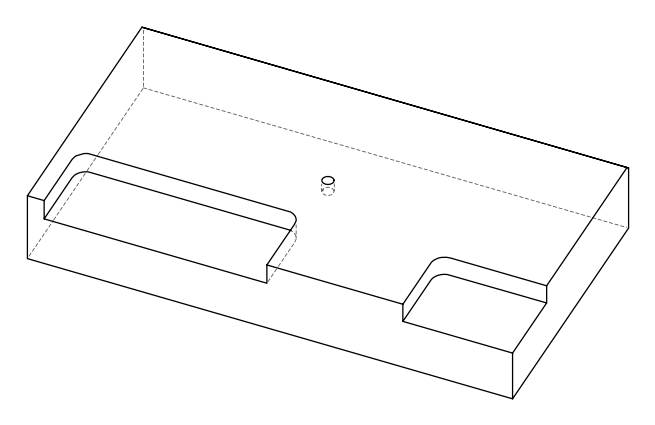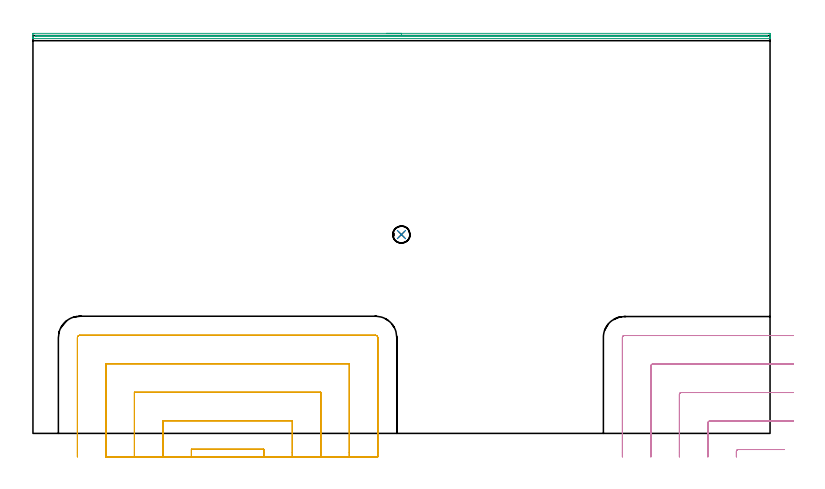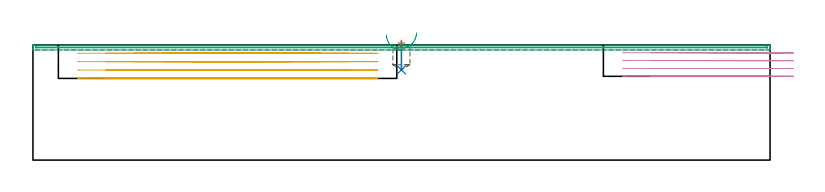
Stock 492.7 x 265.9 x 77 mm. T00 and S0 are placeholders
(PLAN: 5 operations, 3 tool changes, 30 min)
(1 SPOT_DRILL | STEP1POCKET | NXT0321_9005460120000 | 0.03 min | 2 mm3)
(2 DRILL_BLIND_HOLE_INTO_CENTER | STEP1POCKET | UGT0301_225 | 0.08 min | 1460 mm3)
(3 AREA_MILL | FG_CHAMFER_SURFACE | UGT0205_001 | 8.03 min | 2848 mm3)
(4 MILL_CORNER_NOTCH_RECTANGULAR | CORNER_NOTCH_RECTANGULAR | UGT0201_109 | Follow Part, ap 6.35, ae 75% | 5.2 min | 181848 mm3)
(5 MILL_SLOT | SLOT_PARTIAL_RECTANGULAR | UGT0201_109 | Follow Part, ap 6.35, ae 75% | 16.69 min | 394797 mm3)
(TOOL NXT0321_9005460120000 | NC Spot Drill, 142deg, 12mm, Carbide, Uncoated | D12 PA142 FL30 Z2)
(TOOL UGT0301_225 | Twist Drill 11.4 mm | D11.4 PA118 FL92 Z2)
(TOOL UGT0205_001 | Chamfer Mill 20 x 3 x 45 deg. | D20 FL50 Z2)
(TOOL UGT0201_109 | End Mill 25.4 mm | D25.4 FL25 Z2)
(OP 1 SPOT_DRILL)
G17 G21 G94 G90
T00 M6
G54
G17 G0 G90 X246.3 Y132.9 S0 M3
G43 Z87. H0
G94 G81 G98 Z76.509 F250. R80.
G80
M5
M2
(OP 2 DRILL_BLIND_HOLE_INTO_CENTER)
G17 G21 G94 G90
T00 M6
G54
G17 G0 G90 X246.3 Y132.9 S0 M3
G43 Z87. H0
G94 G81 G98 Z60.3 F250. R79.
G80
M5
M2
(OP 3 AREA_MILL)
G17 G21 G94 G90
T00 M6
G54
G17 G0 G90 X236.35 Y267.4 S1061 M3
G43 Z87. H0
Z83.6
G94 G1 X236.388 Z82.728 F250.
X236.502 Z81.864
X236.691 Z81.012
X236.953 Z80.18
X237.287 Z79.374
X237.69 Z78.6
X238.159 Z77.864
X238.69 Z77.172
X239.279 Z76.529
X239.922 Z75.94
X240.614 Z75.409
X241.35 Z74.94
X242.124 Z74.537
X242.93 Z74.203
X243.762 Z73.941
X244.614 Z73.752
X245.478 Z73.638
X246.35 Z73.6
X492.079 Y267.399 Z73.601
X492.467 Y267.396
X492.69 Y267.391 Z73.604
X492.7 Y267.015 Z73.979
Y266.48 Z74.517
Y266.138 Z74.858
Y265.603 Z75.393
Y265.262 Z75.733
Y264.578 Z76.421
Y264.3 Z76.7
X492.698 Y264.148 Z76.844
X492.69 Y264.002 Z76.988
X492.526 Y264. Z77.
X0.174
X0.01 Y264.002 Z76.988
X0.002 Y264.148 Z76.844
X0. Y264.3 Z76.699
Y264.578 Z76.421
Y265.262 Z75.733
Y266.48 Z74.517
X0.005 Y267.015 Z73.979
X0.01 Y267.391 Z73.604
X0.233 Y267.396 Z73.601
X0.621 Y267.4 Z73.6
X246.35
Y265.986 Z75.014
X490.292 Y265.985 Z75.015
X490.449 Y265.984 Z75.016
X490.647 Y265.98 Z75.02
X490.688 Y265.979 Z75.021
X490.693 Y265.951 Z75.049
X490.696 Y265.919 Z75.081
X490.699 Y265.739 Z75.261
X490.694 Y265.5 Z75.5
X490.69 Y265.435 Z75.565
X490.685 Y265.421 Z75.579
X490.655 Y265.419 Z75.581
X490.583 Y265.417 Z75.583
X490.292 Y265.415 Z75.585
X490.136 Y265.414 Z75.586
X2.408 Y265.415 Z75.585
X2.251 Y265.416 Z75.584
X2.053 Y265.42 Z75.58
X2.012 Y265.421 Z75.579
X2.007 Y265.449 Z75.551
X2.004 Y265.481 Z75.519
X2.003 Y265.659 Z75.341
X2.013 Y265.979 Z75.021
X2.337 Y265.984 Z75.016
X2.408 Y265.985 Z75.015
X246.35 Y265.986 Z75.014
X247.222 Z75.052
X248.087 Z75.166
X248.938 Z75.355
X249.77 Z75.617
X250.576 Z75.951
X251.35 Z76.354
X252.086 Z76.823
X252.778 Z77.354
X253.421 Z77.943
X254.01 Z78.586
X254.542 Z79.278
X255.01 Z80.014
X255.413 Z80.788
X255.747 Z81.594
X256.009 Z82.426
X256.198 Z83.278
X256.312 Z84.143
X256.35 Z85.014
G0 Z87.
M5
M2
(OP 4 MILL_CORNER_NOTCH_RECTANGULAR)
G17 G21 G94 G90
T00 M6
G54
G17 G0 G90 X502.382 Y-10.8 S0 M3
G43 Z87. H0
Z71.75
G94 G1 X499.382 F250.
X471.463 F500.
G3 X470.2 Y-12.063 R1.27
G1 Y-12.7
Y-15.7 F250.
G0 Z87.
X508.4 Y8.25
Z71.75
G1 X505.4
X452.413 F500.
G3 X451.15 Y6.987 R1.27
G1 Y-12.7
Y-15.7 F250.
G0 Z87.
X508.4 Y27.3
Z71.75
G1 X505.4
X433.364 F500.
G3 X432.1 Y26.036 R1.27
G1 Y-12.7
Y-15.7 F250.
G0 Z87.
X508.4 Y46.35
Z71.75
G1 X505.4
X414.314 F500.
G3 X413.05 Y45.086 R1.27
G1 Y-12.7
Y-15.7 F250.
G0 Z87.
X508.4 Y65.4
Z71.75
G1 X505.4
X395.264 F500.
G3 X394. Y64.136 R1.27
G1 Y-12.7
Y-15.7 F250.
G0 Z87.
X502.382 Y-10.8
Z66.5
G1 X499.382
X471.463 F500.
G3 X470.2 Y-12.063 R1.27
G1 Y-12.7
Y-15.7 F250.
G0 Z87.
X508.4 Y8.25
Z66.5
G1 X505.4
X452.413 F500.
G3 X451.15 Y6.987 R1.27
G1 Y-12.7
Y-15.7 F250.
G0 Z87.
X508.4 Y27.3
Z66.5
G1 X505.4
X433.364 F500.
G3 X432.1 Y26.036 R1.27
G1 Y-12.7
Y-15.7 F250.
G0 Z87.
X508.4 Y46.35
Z66.5
G1 X505.4
X414.314 F500.
G3 X413.05 Y45.086 R1.27
G1 Y-12.7
Y-15.7 F250.
G0 Z87.
X508.4 Y65.4
Z66.5
G1 X505.4
X395.264 F500.
G3 X394. Y64.136 R1.27
G1 Y-12.7
Y-15.7 F250.
G0 Z87.
X502.382 Y-10.8
Z61.25
G1 X499.382
X471.463 F500.
G3 X470.2 Y-12.063 R1.27
G1 Y-12.7
Y-15.7 F250.
G0 Z87.
X508.4 Y8.25
Z61.25
G1 X505.4
X452.413 F500.
G3 X451.15 Y6.987 R1.27
G1 Y-12.7
Y-15.7 F250.
G0 Z87.
X508.4 Y27.3
Z61.25
G1 X505.4
X433.364 F500.
G3 X432.1 Y26.036 R1.27
G1 Y-12.7
Y-15.7 F250.
G0 Z87.
X508.4 Y46.35
Z61.25
G1 X505.4
X414.314 F500.
G3 X413.05 Y45.086 R1.27
G1 Y-12.7
Y-15.7 F250.
G0 Z87.
X508.4 Y65.4
Z61.25
G1 X505.4
X395.264 F500.
G3 X394. Y64.136 R1.27
G1 Y-12.7
Y-15.7 F250.
G0 Z87.
X502.382 Y-10.8
Z56.
G1 X499.382
X471.463 F500.
G3 X470.2 Y-12.063 R1.27
G1 Y-12.7
Y-15.7 F250.
G0 Z87.
X508.4 Y8.25
Z56.
G1 X505.4
X452.413 F500.
G3 X451.15 Y6.987 R1.27
G1 Y-12.7
Y-15.7 F250.
G0 Z87.
X508.4 Y27.3
Z56.
G1 X505.4
X433.364 F500.
G3 X432.1 Y26.036 R1.27
G1 Y-12.7
Y-15.7 F250.
G0 Z87.
X508.4 Y46.35
Z56.
G1 X505.4
X414.314 F500.
G3 X413.05 Y45.086 R1.27
G1 Y-12.7
Y-15.7 F250.
G0 Z87.
X508.4 Y65.4
Z56.
G1 X505.4
X395.264 F500.
G3 X394. Y64.136 R1.27
G1 Y-12.7
Y-15.7 F250.
G0 Z87.
M5
M2
(OP 5 MILL_SLOT)
G17 G21 G94 G90
T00 M6
G54
G17 G0 G90 X154.3 Y-15.7 S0 M3
G43 Z87. H0
Z71.4
G94 G1 Y-12.7 F250.
Y-10.6 F500.
X105.9
Y-12.7
Y-15.7 F250.
X173.35
Y-12.7
Y8.45 F500.
X86.85
Y-12.7
Y-15.7 F250.
X192.4
Y-12.7
Y27.5 F500.
X67.8
Y-12.7
Y-15.7 F250.
X211.45
Y-12.7
Y46.55 F500.
X48.75
Y-12.7
Y-15.7 F250.
X230.5
Y-12.7
Y64. F500.
G3 X228.9 Y65.6 R1.6
G1 X31.3
G3 X29.7 Y64. R1.6
G1 Y-12.7
Y-15.7 F250.
G0 X154.3 Z65.8
G1 Y-12.7
Y-10.6 F500.
X105.9
Y-12.7
Y-15.7 F250.
X173.35
Y-12.7
Y8.45 F500.
X86.85
Y-12.7
Y-15.7 F250.
X192.4
Y-12.7
Y27.5 F500.
X67.8
Y-12.7
Y-15.7 F250.
X211.45
Y-12.7
Y46.55 F500.
X48.75
Y-12.7
Y-15.7 F250.
X230.5
Y-12.7
Y64. F500.
G3 X228.9 Y65.6 R1.6
G1 X31.3
G3 X29.7 Y64. R1.6
G1 Y-12.7
Y-15.7 F250.
G0 X154.3 Z60.2
G1 Y-12.7
Y-10.6 F500.
X105.9
Y-12.7
Y-15.7 F250.
X173.35
Y-12.7
Y8.45 F500.
X86.85
Y-12.7
Y-15.7 F250.
X192.4
Y-12.7
Y27.5 F500.
X67.8
Y-12.7
Y-15.7 F250.
X211.45
Y-12.7
Y46.55 F500.
X48.75
Y-12.7
Y-15.7 F250.
X230.5
Y-12.7
Y64. F500.
G3 X228.9 Y65.6 R1.6
G1 X31.3
G3 X29.7 Y64. R1.6
G1 Y-12.7
Y-15.7 F250.
G0 X154.3 Z54.6
G1 Y-12.7
Y-10.6 F500.
X105.9
Y-12.7
Y-15.7 F250.
X173.35
Y-12.7
Y8.45 F500.
X86.85
Y-12.7
Y-15.7 F250.
X192.4
Y-12.7
Y27.5 F500.
X67.8
Y-12.7
Y-15.7 F250.
X211.45
Y-12.7
Y46.55 F500.
X48.75
Y-12.7
Y-15.7 F250.
X230.5
Y-12.7
Y64. F500.
G3 X228.9 Y65.6 R1.6
G1 X31.3
G3 X29.7 Y64. R1.6
G1 Y-12.7
Y-15.7 F250.
G0 Z87.
M5
M2
